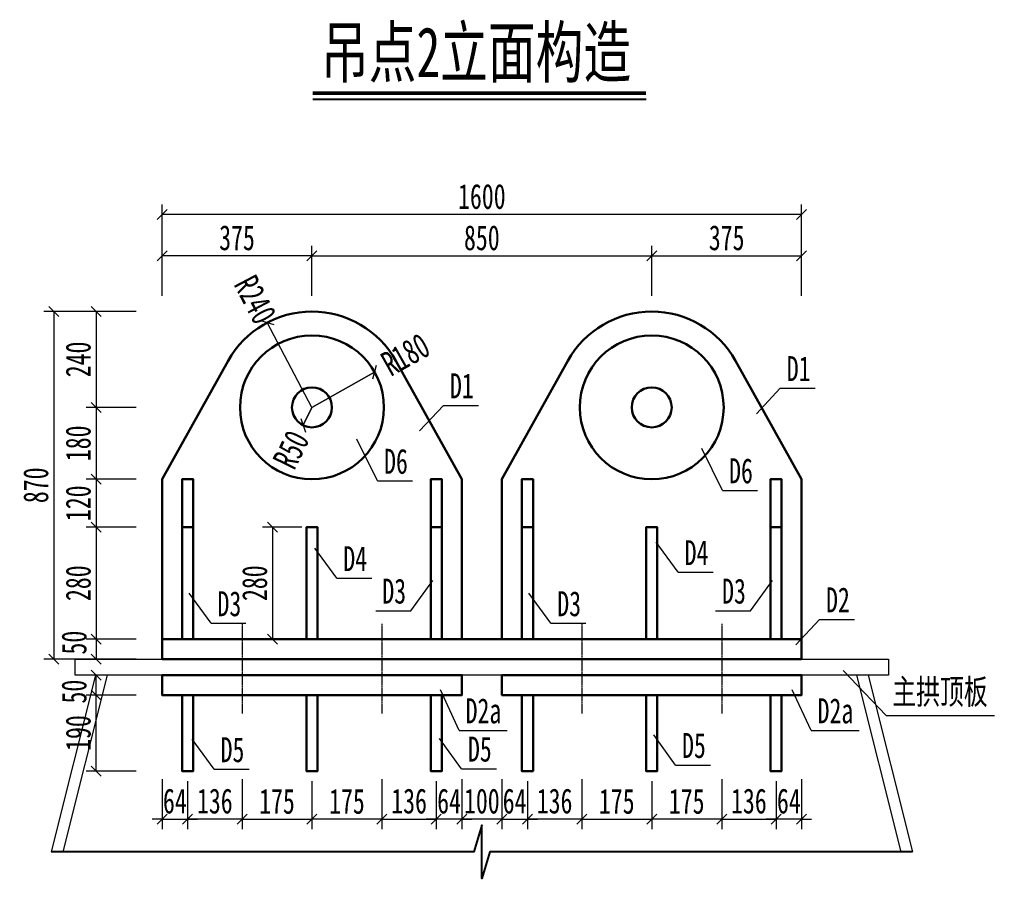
# Model space of a CAD drawing. Header units: millimetres. Extents: x -19886 to -4477, y -42737 to -16565.
# Drawn here: x -12925 to -10485, y -35330 to -33181 of the extents above; entities that cross this region are included whole.
import ezdxf
from ezdxf.enums import TextEntityAlignment as Align

# ---------------------------------------------------------------- set-up
doc = ezdxf.new("R2010")
doc.units = ezdxf.units.MM
doc.linetypes.add('CENTER2', pattern=[28.575, 19.05, -3.175, 3.175, -3.175])
doc.layers.get('Defpoints').update_dxf_attribs({"color": 8})
for name, color, linetype, lineweight in [('中心线', 2, 'CENTER2', 15), ('文字', 7, 'Continuous', 15), ('标注线及字体', 2, 'Continuous', 15), ('桥 构造粗实', 1, 'Continuous', 30), ('横隔板', 6, 'CENTER2', 18), ('细实线', 4, 'Continuous', 15)]:
    doc.layers.add(name, color=color, linetype=linetype, lineweight=lineweight)
doc.styles.add('111', font='', dxfattribs={"width": 0.7})
doc.styles.add('BM_Dim', font='', dxfattribs={"width": 0.85})
doc.styles.get('111').set_extended_font_data('仿宋_GB2312')
doc.styles.get('BM_Dim').set_extended_font_data('仿宋_GB2312')
doc.dimstyles.new('200', dxfattribs={"dimscale": 0, "dimtxt": 2.5, "dimasz": 1, "dimexe": 1, "dimexo": 1, "dimgap": 0.6, "dimtad": 1, "dimdec": 0, "dimdsep": 46, "dimtxsty": '111', "dimblk": 'OBLIQUE', "dimcen": 0, "dimclrd": 4, "dimclre": 4, "dimclrt": 4, "dimadec": 1, "dimazin": 2, "dimtfac": 1, "dimtdec": 0, "dimtix": 1, "dimtmove": 2, "dimatfit": 3, "dimfxl": 4, "dimfxlon": 1, "dimtolj": 1, "dimlwd": -1, "dimlwe": -1, "dimarcsym": 0})

# ---------------------------------------------------------------- blocks, each defined once
blk = doc.blocks.new('_Oblique')
at = {"color": 0, "linetype": 'ByBlock', "lineweight": -2}
blk.add_line((-0.5, -0.5), (0.5, 0.5), dxfattribs=at)
blk = doc.blocks.new('*D106')
at = {"layer": 'Defpoints', "color": 0}
for p in [(-12206.9, -34451.5), (-12732.6, -34731.5), (-12567.9, -34731.5)]:
    blk.add_point(p, dxfattribs=at)
at = {"layer": '细实线', "color": 4}
for p, q in [((-12632.6, -34451.5), (-12757.6, -34451.5)), ((-12732.6, -34451.5), (-12732.6, -34731.5)), ((-12632.6, -34731.5), (-12757.6, -34731.5))]:
    blk.add_line(p, q, dxfattribs=at)
at = {"layer": '细实线', "color": 4, "xscale": 25, "yscale": 25, "zscale": 25}
for p, rotation in [((-12732.6, -34451.5), 90), ((-12732.6, -34731.5), 270)]:
    blk.add_blockref('_Oblique', p, dxfattribs=dict(at, rotation=rotation))
at = {"layer": '细实线', "color": 4, "insert": (-12777.4, -34591.5), "char_height": 62.5, "attachment_point": 5, "rotation": 90, "style": '111'}
blk.add_mtext('\\A1;280', dxfattribs=at)
blk = doc.blocks.new('*D107')
at = {"layer": 'Defpoints', "color": 0}
for p in [(-12567.9, -34331.5), (-12732.6, -34451.5), (-12206.9, -34451.5)]:
    blk.add_point(p, dxfattribs=at)
at = {"layer": '细实线', "color": 4}
for p, q in [((-12632.6, -34331.5), (-12757.6, -34331.5)), ((-12732.6, -34331.5), (-12732.6, -34451.5)), ((-12632.6, -34451.5), (-12757.6, -34451.5))]:
    blk.add_line(p, q, dxfattribs=at)
at = {"layer": '细实线', "color": 4, "xscale": 25, "yscale": 25, "zscale": 25}
for p, rotation in [((-12732.6, -34331.5), 90), ((-12732.6, -34451.5), 270)]:
    blk.add_blockref('_Oblique', p, dxfattribs=dict(at, rotation=rotation))
at = {"layer": '细实线', "color": 4, "insert": (-12777.4, -34391.5), "char_height": 62.5, "attachment_point": 5, "rotation": 90, "style": '111'}
blk.add_mtext('\\A1;120', dxfattribs=at)
blk = doc.blocks.new('*D108')
at = {"layer": 'Defpoints', "color": 0}
for p in [(-12192.9, -34451.5), (-12291.3, -34731.5), (-12192.5, -34731.5)]:
    blk.add_point(p, dxfattribs=at)
at = {"layer": '细实线', "color": 4}
for p, q in [((-12217.9, -34451.5), (-12316.3, -34451.5)), ((-12291.3, -34451.5), (-12291.3, -34731.5)), ((-12217.5, -34731.5), (-12316.3, -34731.5))]:
    blk.add_line(p, q, dxfattribs=at)
at = {"layer": '细实线', "color": 4, "xscale": 25, "yscale": 25, "zscale": 25}
for p, rotation in [((-12291.3, -34451.5), 90), ((-12291.3, -34731.5), 270)]:
    blk.add_blockref('_Oblique', p, dxfattribs=dict(at, rotation=rotation))
at = {"layer": '细实线', "color": 4, "insert": (-12336, -34591.5), "char_height": 62.5, "attachment_point": 5, "rotation": 90, "style": '111'}
blk.add_mtext('\\A1;280', dxfattribs=at)
blk = doc.blocks.new('*D109')
at = {"layer": 'Defpoints', "color": 0}
for p in [(-12192.9, -34151.5), (-12732.6, -34331.5), (-12567.9, -34331.5)]:
    blk.add_point(p, dxfattribs=at)
at = {"layer": '细实线', "color": 4}
for p, q in [((-12632.6, -34151.5), (-12757.6, -34151.5)), ((-12732.6, -34151.5), (-12732.6, -34331.5)), ((-12632.6, -34331.5), (-12757.6, -34331.5))]:
    blk.add_line(p, q, dxfattribs=at)
at = {"layer": '细实线', "color": 4, "xscale": 25, "yscale": 25, "zscale": 25}
for p, rotation in [((-12732.6, -34151.5), 90), ((-12732.6, -34331.5), 270)]:
    blk.add_blockref('_Oblique', p, dxfattribs=dict(at, rotation=rotation))
at = {"layer": '细实线', "color": 4, "insert": (-12777.4, -34241.5), "char_height": 62.5, "attachment_point": 5, "rotation": 90, "style": '111'}
blk.add_mtext('\\A1;180', dxfattribs=at)
blk = doc.blocks.new('*D110')
at = {"layer": 'Defpoints', "color": 0}
for p in [(-12192.9, -33911.5), (-12732.6, -34151.5), (-12192.9, -34151.5)]:
    blk.add_point(p, dxfattribs=at)
at = {"layer": '细实线', "color": 4}
for p, q in [((-12632.6, -33911.5), (-12757.6, -33911.5)), ((-12732.6, -33911.5), (-12732.6, -34151.5)), ((-12632.6, -34151.5), (-12757.6, -34151.5))]:
    blk.add_line(p, q, dxfattribs=at)
at = {"layer": '细实线', "color": 4, "xscale": 25, "yscale": 25, "zscale": 25}
for p, rotation in [((-12732.6, -33911.5), 90), ((-12732.6, -34151.5), 270)]:
    blk.add_blockref('_Oblique', p, dxfattribs=dict(at, rotation=rotation))
at = {"layer": '细实线', "color": 4, "insert": (-12777.4, -34031.5), "char_height": 62.5, "attachment_point": 5, "rotation": 90, "style": '111'}
blk.add_mtext('\\A1;240', dxfattribs=at)
blk = doc.blocks.new('*D111')
at = {"layer": 'Defpoints', "color": 0}
for p in [(-12192.9, -33911.5), (-12838.8, -34781.5), (-12567.9, -34781.5)]:
    blk.add_point(p, dxfattribs=at)
at = {"layer": '细实线', "color": 4}
for p, q in [((-12738.8, -33911.5), (-12863.8, -33911.5)), ((-12838.8, -33911.5), (-12838.8, -34781.5)), ((-12738.8, -34781.5), (-12863.8, -34781.5))]:
    blk.add_line(p, q, dxfattribs=at)
at = {"layer": '细实线', "color": 4, "xscale": 25, "yscale": 25, "zscale": 25}
for p, rotation in [((-12838.8, -33911.5), 90), ((-12838.8, -34781.5), 270)]:
    blk.add_blockref('_Oblique', p, dxfattribs=dict(at, rotation=rotation))
at = {"layer": '细实线', "color": 4, "insert": (-12883.5, -34346.5), "char_height": 62.5, "attachment_point": 5, "rotation": 90, "style": '111'}
blk.add_mtext('\\A1;870', dxfattribs=at)
blk = doc.blocks.new('*D112')
at = {"layer": 'Defpoints', "color": 0}
for p in [(-12567.9, -34871.5), (-12503.9, -35061.5), (-12503.9, -35181.7)]:
    blk.add_point(p, dxfattribs=at)
at = {"layer": '细实线', "color": 4}
for p, q in [((-12567.9, -35081.7), (-12567.9, -35206.7)), ((-12503.9, -35086.5), (-12503.9, -35206.7)), ((-12567.9, -35181.7), (-12592.9, -35181.7)), ((-12567.9, -35181.7), (-12503.9, -35181.7)), ((-12503.9, -35181.7), (-12478.9, -35181.7))]:
    blk.add_line(p, q, dxfattribs=at)
at = {"layer": '细实线', "color": 4, "xscale": 25, "yscale": 25, "zscale": 25}
blk.add_blockref('_Oblique', (-12567.9, -35181.7), dxfattribs=at)
at = {"layer": '细实线', "color": 4, "xscale": 25, "yscale": 25, "zscale": 25, "rotation": 180}
blk.add_blockref('_Oblique', (-12503.9, -35181.7), dxfattribs=at)
at = {"layer": '细实线', "color": 4, "insert": (-12535.9, -35137), "char_height": 62.5, "attachment_point": 5, "style": '111'}
blk.add_mtext('\\A1;64', dxfattribs=at)
blk = doc.blocks.new('*D113')
at = {"layer": 'Defpoints', "color": 0}
for p in [(-12367.9, -34871.5), (-12503.9, -35061.5), (-12503.9, -35181.7)]:
    blk.add_point(p, dxfattribs=at)
at = {"layer": '细实线', "color": 4}
for p, q in [((-12503.9, -35086.5), (-12503.9, -35206.7)), ((-12367.9, -35081.7), (-12367.9, -35206.7)), ((-12367.9, -35181.7), (-12503.9, -35181.7))]:
    blk.add_line(p, q, dxfattribs=at)
at = {"layer": '细实线', "color": 4, "xscale": 25, "yscale": 25, "zscale": 25, "rotation": 180}
blk.add_blockref('_Oblique', (-12503.9, -35181.7), dxfattribs=at)
at = {"layer": '细实线', "color": 4, "xscale": 25, "yscale": 25, "zscale": 25}
blk.add_blockref('_Oblique', (-12367.9, -35181.7), dxfattribs=at)
at = {"layer": '细实线', "color": 4, "insert": (-12435.9, -35137), "char_height": 62.5, "attachment_point": 5, "style": '111'}
blk.add_mtext('\\A1;136', dxfattribs=at)
blk = doc.blocks.new('*D114')
at = {"layer": 'Defpoints', "color": 0}
for p in [(-12367.9, -34871.5), (-12192.9, -35061.5), (-12192.9, -35181.7)]:
    blk.add_point(p, dxfattribs=at)
at = {"layer": '细实线', "color": 4}
for p, q in [((-12367.9, -35081.7), (-12367.9, -35206.7)), ((-12192.9, -35086.5), (-12192.9, -35206.7)), ((-12367.9, -35181.7), (-12192.9, -35181.7))]:
    blk.add_line(p, q, dxfattribs=at)
at = {"layer": '细实线', "color": 4, "xscale": 25, "yscale": 25, "zscale": 25, "rotation": 180}
blk.add_blockref('_Oblique', (-12367.9, -35181.7), dxfattribs=at)
at = {"layer": '细实线', "color": 4, "xscale": 25, "yscale": 25, "zscale": 25}
blk.add_blockref('_Oblique', (-12192.9, -35181.7), dxfattribs=at)
at = {"layer": '细实线', "color": 4, "insert": (-12280.4, -35137.7), "char_height": 62.5, "attachment_point": 5, "style": '111'}
blk.add_mtext('\\A1;175', dxfattribs=at)
blk = doc.blocks.new('*D115')
at = {"layer": 'Defpoints', "color": 0}
for p in [(-12017.9, -34871.5), (-12192.9, -35061.5), (-12192.9, -35181.7)]:
    blk.add_point(p, dxfattribs=at)
at = {"layer": '细实线', "color": 4}
for p, q in [((-12192.9, -35086.5), (-12192.9, -35206.7)), ((-12017.9, -35081.7), (-12017.9, -35206.7)), ((-12017.9, -35181.7), (-12192.9, -35181.7))]:
    blk.add_line(p, q, dxfattribs=at)
at = {"layer": '细实线', "color": 4, "xscale": 25, "yscale": 25, "zscale": 25, "rotation": 180}
blk.add_blockref('_Oblique', (-12192.9, -35181.7), dxfattribs=at)
at = {"layer": '细实线', "color": 4, "xscale": 25, "yscale": 25, "zscale": 25}
blk.add_blockref('_Oblique', (-12017.9, -35181.7), dxfattribs=at)
at = {"layer": '细实线', "color": 4, "insert": (-12105.4, -35137.7), "char_height": 62.5, "attachment_point": 5, "style": '111'}
blk.add_mtext('\\A1;175', dxfattribs=at)
blk = doc.blocks.new('*D116')
at = {"layer": 'Defpoints', "color": 0}
for p in [(-12017.9, -34871.5), (-11881.9, -35061.5), (-11881.9, -35181.7)]:
    blk.add_point(p, dxfattribs=at)
at = {"layer": '细实线', "color": 4}
for p, q in [((-12017.9, -35081.7), (-12017.9, -35206.7)), ((-11881.9, -35086.5), (-11881.9, -35206.7)), ((-12017.9, -35181.7), (-11881.9, -35181.7))]:
    blk.add_line(p, q, dxfattribs=at)
at = {"layer": '细实线', "color": 4, "xscale": 25, "yscale": 25, "zscale": 25, "rotation": 180}
blk.add_blockref('_Oblique', (-12017.9, -35181.7), dxfattribs=at)
at = {"layer": '细实线', "color": 4, "xscale": 25, "yscale": 25, "zscale": 25}
blk.add_blockref('_Oblique', (-11881.9, -35181.7), dxfattribs=at)
at = {"layer": '细实线', "color": 4, "insert": (-11949.9, -35137), "char_height": 62.5, "attachment_point": 5, "style": '111'}
blk.add_mtext('\\A1;136', dxfattribs=at)
blk = doc.blocks.new('*D117')
at = {"layer": 'Defpoints', "color": 0}
for p in [(-12567.9, -33772.1), (-12192.9, -34151.5), (-12567.9, -34331.5)]:
    blk.add_point(p, dxfattribs=at)
at = {"layer": '细实线', "color": 4}
for p, q in [((-12567.9, -33872.1), (-12567.9, -33747.1)), ((-12192.9, -33872.1), (-12192.9, -33747.1)), ((-12192.9, -33772.1), (-12567.9, -33772.1))]:
    blk.add_line(p, q, dxfattribs=at)
at = {"layer": '细实线', "color": 4, "xscale": 25, "yscale": 25, "zscale": 25, "rotation": 180}
blk.add_blockref('_Oblique', (-12567.9, -33772.1), dxfattribs=at)
at = {"layer": '细实线', "color": 4, "xscale": 25, "yscale": 25, "zscale": 25}
blk.add_blockref('_Oblique', (-12192.9, -33772.1), dxfattribs=at)
at = {"layer": '细实线', "color": 4, "insert": (-12380.4, -33727.4), "char_height": 62.5, "attachment_point": 5, "style": '111'}
blk.add_mtext('\\A1;375', dxfattribs=at)
blk = doc.blocks.new('*D118')
at = {"layer": 'Defpoints', "color": 0}
for p in [(-12567.9, -33668.8), (-12567.9, -34331.5), (-10967.9, -34331.5)]:
    blk.add_point(p, dxfattribs=at)
at = {"layer": '细实线', "color": 4}
for p, q in [((-12567.9, -33768.8), (-12567.9, -33643.8)), ((-10967.9, -33768.8), (-10967.9, -33643.8)), ((-10967.9, -33668.8), (-12567.9, -33668.8))]:
    blk.add_line(p, q, dxfattribs=at)
at = {"layer": '细实线', "color": 4, "xscale": 25, "yscale": 25, "zscale": 25, "rotation": 180}
blk.add_blockref('_Oblique', (-12567.9, -33668.8), dxfattribs=at)
at = {"layer": '细实线', "color": 4, "xscale": 25, "yscale": 25, "zscale": 25}
blk.add_blockref('_Oblique', (-10967.9, -33668.8), dxfattribs=at)
at = {"layer": '细实线', "color": 4, "insert": (-11767.9, -33624.1), "char_height": 62.5, "attachment_point": 5, "style": '111'}
blk.add_mtext('\\A1;1600', dxfattribs=at)
blk = doc.blocks.new('*D119')
at = {"layer": 'Defpoints', "color": 0}
for p in [(-11342.9, -33772.1), (-12192.9, -34151.5), (-11342.9, -34151.5)]:
    blk.add_point(p, dxfattribs=at)
at = {"layer": '细实线', "color": 4}
for p, q in [((-12192.9, -33872.1), (-12192.9, -33747.1)), ((-11342.9, -33872.1), (-11342.9, -33747.1)), ((-12192.9, -33772.1), (-11342.9, -33772.1))]:
    blk.add_line(p, q, dxfattribs=at)
at = {"layer": '细实线', "color": 4, "xscale": 25, "yscale": 25, "zscale": 25, "rotation": 180}
blk.add_blockref('_Oblique', (-12192.9, -33772.1), dxfattribs=at)
at = {"layer": '细实线', "color": 4, "xscale": 25, "yscale": 25, "zscale": 25}
blk.add_blockref('_Oblique', (-11342.9, -33772.1), dxfattribs=at)
at = {"layer": '细实线', "color": 4, "insert": (-11767.9, -33727.4), "char_height": 62.5, "attachment_point": 5, "style": '111'}
blk.add_mtext('\\A1;850', dxfattribs=at)
blk = doc.blocks.new('*D120')
at = {"layer": 'Defpoints', "color": 0}
for p in [(-10967.9, -33772.1), (-11342.9, -34151.5), (-10967.9, -34331.5)]:
    blk.add_point(p, dxfattribs=at)
at = {"layer": '细实线', "color": 4}
for p, q in [((-11342.9, -33872.1), (-11342.9, -33747.1)), ((-10967.9, -33872.1), (-10967.9, -33747.1)), ((-11342.9, -33772.1), (-10967.9, -33772.1))]:
    blk.add_line(p, q, dxfattribs=at)
at = {"layer": '细实线', "color": 4, "xscale": 25, "yscale": 25, "zscale": 25, "rotation": 180}
blk.add_blockref('_Oblique', (-11342.9, -33772.1), dxfattribs=at)
at = {"layer": '细实线', "color": 4, "xscale": 25, "yscale": 25, "zscale": 25}
blk.add_blockref('_Oblique', (-10967.9, -33772.1), dxfattribs=at)
at = {"layer": '细实线', "color": 4, "insert": (-11155.4, -33727.4), "char_height": 62.5, "attachment_point": 5, "style": '111'}
blk.add_mtext('\\A1;375', dxfattribs=at)
blk = doc.blocks.new('*D121')
at = {"layer": 'Defpoints', "color": 0}
for p in [(-12304.8, -33939.2), (-12192.9, -34151.5)]:
    blk.add_point(p, dxfattribs=at)
at = {"layer": '细实线', "color": 4}
for p in [(-12304.8, -33939.2), (-12192.9, -34151.5)]:
    blk.add_line(p, (-12304.8, -33939.2), dxfattribs=at)
at = {"layer": '细实线', "color": 4, "xscale": 25, "yscale": 25, "zscale": 25, "rotation": 297.7740378176589}
blk.add_blockref('_Oblique', (-12304.8, -33939.2), dxfattribs=at)
at = {"layer": '细实线', "color": 4, "insert": (-12334.9, -33882), "char_height": 62.5, "attachment_point": 5, "rotation": 297.774, "style": '111'}
blk.add_mtext('\\A1;R240', dxfattribs=at)
blk = doc.blocks.new('*D122')
at = {"layer": 'Defpoints', "color": 0}
for p in [(-12036.2, -34063.1), (-12192.9, -34151.5)]:
    blk.add_point(p, dxfattribs=at)
at = {"layer": '细实线', "color": 4}
for p, q in [((-12036.2, -34063.1), (-12192.9, -34151.5)), ((-12192.9, -34151.5), (-12036.2, -34063.1))]:
    blk.add_line(p, q, dxfattribs=at)
at = {"layer": '细实线', "color": 4, "xscale": 25, "yscale": 25, "zscale": 25, "rotation": 29.43406676052644}
blk.add_blockref('_Oblique', (-12036.2, -34063.1), dxfattribs=at)
at = {"layer": '细实线', "color": 4, "insert": (-11958.9, -34019.5), "char_height": 62.5, "attachment_point": 5, "rotation": 29.4341, "style": '111'}
blk.add_mtext('\\A1;R180', dxfattribs=at)
blk = doc.blocks.new('*D123')
at = {"layer": 'Defpoints', "color": 0}
for p in [(-12192.9, -34151.5), (-12215, -34196.4)]:
    blk.add_point(p, dxfattribs=at)
at = {"layer": '细实线', "color": 4}
for p, q in [((-12215, -34196.4), (-12192.9, -34151.5)), ((-12192.9, -34151.5), (-12215, -34196.4))]:
    blk.add_line(p, q, dxfattribs=at)
at = {"layer": '细实线', "color": 4, "xscale": 25, "yscale": 25, "zscale": 25, "rotation": 243.7992703384215}
blk.add_blockref('_Oblique', (-12215, -34196.4), dxfattribs=at)
at = {"layer": '细实线', "color": 4, "insert": (-12245, -34257.4), "char_height": 62.5, "attachment_point": 5, "rotation": 63.7993, "style": '111'}
blk.add_mtext('\\A1;R50', dxfattribs=at)
blk = doc.blocks.new('*D124')
at = {"layer": 'Defpoints', "color": 0}
for p in [(-12567.9, -34731.5), (-12732.6, -34781.5), (-12567.9, -34781.5)]:
    blk.add_point(p, dxfattribs=at)
at = {"layer": '细实线', "color": 4}
for p, q in [((-12632.6, -34731.5), (-12757.6, -34731.5)), ((-12732.6, -34731.5), (-12732.6, -34781.5)), ((-12632.6, -34781.5), (-12757.6, -34781.5))]:
    blk.add_line(p, q, dxfattribs=at)
at = {"layer": '细实线', "color": 4, "xscale": 25, "yscale": 25, "zscale": 25}
for p, rotation in [((-12732.6, -34731.5), 90), ((-12732.6, -34781.5), 270)]:
    blk.add_blockref('_Oblique', p, dxfattribs=dict(at, rotation=rotation))
at = {"layer": '细实线', "color": 4, "insert": (-12787.8, -34740.2), "char_height": 62.5, "attachment_point": 5, "rotation": 90, "style": '111'}
blk.add_mtext('\\A1;50', dxfattribs=at)
blk = doc.blocks.new('*D126')
at = {"layer": 'Defpoints', "color": 0}
for p in [(-12732.6, -34871.5), (-12567.9, -34871.5), (-12489.9, -35061.5)]:
    blk.add_point(p, dxfattribs=at)
at = {"layer": '细实线', "color": 4}
for p, q in [((-12632.6, -34871.5), (-12757.6, -34871.5)), ((-12732.6, -35061.5), (-12732.6, -34871.5)), ((-12632.6, -35061.5), (-12757.6, -35061.5))]:
    blk.add_line(p, q, dxfattribs=at)
at = {"layer": '细实线', "color": 4, "xscale": 25, "yscale": 25, "zscale": 25}
for p, rotation in [((-12732.6, -34871.5), 90), ((-12732.6, -35061.5), 270)]:
    blk.add_blockref('_Oblique', p, dxfattribs=dict(at, rotation=rotation))
at = {"layer": '细实线', "color": 4, "insert": (-12777.4, -34966.5), "char_height": 62.5, "attachment_point": 5, "rotation": 90, "style": '111'}
blk.add_mtext('\\A1;190', dxfattribs=at)
blk = doc.blocks.new('*D127')
at = {"layer": 'Defpoints', "color": 0}
for p in [(-12732.6, -34821.5), (-12567.9, -34821.5), (-12567.9, -34871.5)]:
    blk.add_point(p, dxfattribs=at)
at = {"layer": '细实线', "color": 4}
for p, q in [((-12632.6, -34821.5), (-12757.6, -34821.5)), ((-12732.6, -34871.5), (-12732.6, -34821.5)), ((-12632.6, -34871.5), (-12757.6, -34871.5))]:
    blk.add_line(p, q, dxfattribs=at)
at = {"layer": '细实线', "color": 4, "xscale": 25, "yscale": 25, "zscale": 25}
for p, rotation in [((-12732.6, -34821.5), 90), ((-12732.6, -34871.5), 270)]:
    blk.add_blockref('_Oblique', p, dxfattribs=dict(at, rotation=rotation))
at = {"layer": '细实线', "color": 4, "insert": (-12787.8, -34862.8), "char_height": 62.5, "attachment_point": 5, "rotation": 90, "style": '111'}
blk.add_mtext('\\A1;50', dxfattribs=at)
blk = doc.blocks.new('*D128')
at = {"layer": 'Defpoints', "color": 0}
for p in [(-11817.9, -34871.5), (-11881.9, -35061.5), (-11881.9, -35181.7)]:
    blk.add_point(p, dxfattribs=at)
at = {"layer": '细实线', "color": 4}
for p, q in [((-11881.9, -35086.5), (-11881.9, -35206.7)), ((-11817.9, -35081.7), (-11817.9, -35206.7)), ((-11881.9, -35181.7), (-11906.9, -35181.7)), ((-11817.9, -35181.7), (-11881.9, -35181.7)), ((-11817.9, -35181.7), (-11792.9, -35181.7))]:
    blk.add_line(p, q, dxfattribs=at)
at = {"layer": '细实线', "color": 4, "xscale": 25, "yscale": 25, "zscale": 25}
blk.add_blockref('_Oblique', (-11881.9, -35181.7), dxfattribs=at)
at = {"layer": '细实线', "color": 4, "xscale": 25, "yscale": 25, "zscale": 25, "rotation": 180}
blk.add_blockref('_Oblique', (-11817.9, -35181.7), dxfattribs=at)
at = {"layer": '细实线', "color": 4, "insert": (-11849.9, -35137), "char_height": 62.5, "attachment_point": 5, "style": '111'}
blk.add_mtext('\\A1;64', dxfattribs=at)
blk = doc.blocks.new('*D129')
at = {"layer": 'Defpoints', "color": 0}
for p in [(-11817.9, -34871.5), (-11717.9, -34871.5), (-11817.9, -35181.7)]:
    blk.add_point(p, dxfattribs=at)
at = {"layer": '细实线', "color": 4}
for p, q in [((-11817.9, -35081.7), (-11817.9, -35206.7)), ((-11717.9, -35081.7), (-11717.9, -35206.7)), ((-11817.9, -35181.7), (-11842.9, -35181.7)), ((-11717.9, -35181.7), (-11817.9, -35181.7)), ((-11717.9, -35181.7), (-11692.9, -35181.7))]:
    blk.add_line(p, q, dxfattribs=at)
at = {"layer": '细实线', "color": 4, "xscale": 25, "yscale": 25, "zscale": 25}
blk.add_blockref('_Oblique', (-11817.9, -35181.7), dxfattribs=at)
at = {"layer": '细实线', "color": 4, "xscale": 25, "yscale": 25, "zscale": 25, "rotation": 180}
blk.add_blockref('_Oblique', (-11717.9, -35181.7), dxfattribs=at)
at = {"layer": '细实线', "color": 4, "insert": (-11767.9, -35137), "char_height": 62.5, "attachment_point": 5, "style": '111'}
blk.add_mtext('\\A1;100', dxfattribs=at)
blk = doc.blocks.new('*D130')
at = {"layer": 'Defpoints', "color": 0}
for p in [(-10967.9, -34871.5), (-11031.9, -35061.5), (-11031.9, -35181.7)]:
    blk.add_point(p, dxfattribs=at)
at = {"layer": '细实线', "color": 4}
for p, q in [((-11031.9, -35086.5), (-11031.9, -35206.7)), ((-10967.9, -35081.7), (-10967.9, -35206.7)), ((-11031.9, -35181.7), (-11056.9, -35181.7)), ((-10967.9, -35181.7), (-11031.9, -35181.7)), ((-10967.9, -35181.7), (-10942.9, -35181.7))]:
    blk.add_line(p, q, dxfattribs=at)
at = {"layer": '细实线', "color": 4, "xscale": 25, "yscale": 25, "zscale": 25}
blk.add_blockref('_Oblique', (-11031.9, -35181.7), dxfattribs=at)
at = {"layer": '细实线', "color": 4, "xscale": 25, "yscale": 25, "zscale": 25, "rotation": 180}
blk.add_blockref('_Oblique', (-10967.9, -35181.7), dxfattribs=at)
at = {"layer": '细实线', "color": 4, "insert": (-10999.9, -35137), "char_height": 62.5, "attachment_point": 5, "style": '111'}
blk.add_mtext('\\A1;64', dxfattribs=at)
blk = doc.blocks.new('*D131')
at = {"layer": 'Defpoints', "color": 0}
for p in [(-11167.9, -34871.5), (-11031.9, -35061.5), (-11031.9, -35181.7)]:
    blk.add_point(p, dxfattribs=at)
at = {"layer": '细实线', "color": 4}
for p, q in [((-11167.9, -35081.7), (-11167.9, -35206.7)), ((-11031.9, -35086.5), (-11031.9, -35206.7)), ((-11167.9, -35181.7), (-11031.9, -35181.7))]:
    blk.add_line(p, q, dxfattribs=at)
at = {"layer": '细实线', "color": 4, "xscale": 25, "yscale": 25, "zscale": 25, "rotation": 180}
blk.add_blockref('_Oblique', (-11167.9, -35181.7), dxfattribs=at)
at = {"layer": '细实线', "color": 4, "xscale": 25, "yscale": 25, "zscale": 25}
blk.add_blockref('_Oblique', (-11031.9, -35181.7), dxfattribs=at)
at = {"layer": '细实线', "color": 4, "insert": (-11099.9, -35137), "char_height": 62.5, "attachment_point": 5, "style": '111'}
blk.add_mtext('\\A1;136', dxfattribs=at)
blk = doc.blocks.new('*D132')
at = {"layer": 'Defpoints', "color": 0}
for p in [(-11167.9, -34871.5), (-11342.9, -35061.5), (-11342.9, -35181.7)]:
    blk.add_point(p, dxfattribs=at)
at = {"layer": '细实线', "color": 4}
for p, q in [((-11342.9, -35086.5), (-11342.9, -35206.7)), ((-11167.9, -35081.7), (-11167.9, -35206.7)), ((-11167.9, -35181.7), (-11342.9, -35181.7))]:
    blk.add_line(p, q, dxfattribs=at)
at = {"layer": '细实线', "color": 4, "xscale": 25, "yscale": 25, "zscale": 25, "rotation": 180}
blk.add_blockref('_Oblique', (-11342.9, -35181.7), dxfattribs=at)
at = {"layer": '细实线', "color": 4, "xscale": 25, "yscale": 25, "zscale": 25}
blk.add_blockref('_Oblique', (-11167.9, -35181.7), dxfattribs=at)
at = {"layer": '细实线', "color": 4, "insert": (-11255.4, -35137.7), "char_height": 62.5, "attachment_point": 5, "style": '111'}
blk.add_mtext('\\A1;175', dxfattribs=at)
blk = doc.blocks.new('*D133')
at = {"layer": 'Defpoints', "color": 0}
for p in [(-11517.9, -34871.5), (-11342.9, -35061.5), (-11342.9, -35181.7)]:
    blk.add_point(p, dxfattribs=at)
at = {"layer": '细实线', "color": 4}
for p, q in [((-11517.9, -35081.7), (-11517.9, -35206.7)), ((-11342.9, -35086.5), (-11342.9, -35206.7)), ((-11517.9, -35181.7), (-11342.9, -35181.7))]:
    blk.add_line(p, q, dxfattribs=at)
at = {"layer": '细实线', "color": 4, "xscale": 25, "yscale": 25, "zscale": 25, "rotation": 180}
blk.add_blockref('_Oblique', (-11517.9, -35181.7), dxfattribs=at)
at = {"layer": '细实线', "color": 4, "xscale": 25, "yscale": 25, "zscale": 25}
blk.add_blockref('_Oblique', (-11342.9, -35181.7), dxfattribs=at)
at = {"layer": '细实线', "color": 4, "insert": (-11430.4, -35137.7), "char_height": 62.5, "attachment_point": 5, "style": '111'}
blk.add_mtext('\\A1;175', dxfattribs=at)
blk = doc.blocks.new('*D134')
at = {"layer": 'Defpoints', "color": 0}
for p in [(-11517.9, -34871.5), (-11653.9, -35061.5), (-11653.9, -35181.7)]:
    blk.add_point(p, dxfattribs=at)
at = {"layer": '细实线', "color": 4}
for p, q in [((-11653.9, -35086.5), (-11653.9, -35206.7)), ((-11517.9, -35081.7), (-11517.9, -35206.7)), ((-11517.9, -35181.7), (-11653.9, -35181.7))]:
    blk.add_line(p, q, dxfattribs=at)
at = {"layer": '细实线', "color": 4, "xscale": 25, "yscale": 25, "zscale": 25, "rotation": 180}
blk.add_blockref('_Oblique', (-11653.9, -35181.7), dxfattribs=at)
at = {"layer": '细实线', "color": 4, "xscale": 25, "yscale": 25, "zscale": 25}
blk.add_blockref('_Oblique', (-11517.9, -35181.7), dxfattribs=at)
at = {"layer": '细实线', "color": 4, "insert": (-11585.9, -35137), "char_height": 62.5, "attachment_point": 5, "style": '111'}
blk.add_mtext('\\A1;136', dxfattribs=at)
blk = doc.blocks.new('*D135')
at = {"layer": 'Defpoints', "color": 0}
for p in [(-11717.9, -34871.5), (-11653.9, -35061.5), (-11653.9, -35181.7)]:
    blk.add_point(p, dxfattribs=at)
at = {"layer": '细实线', "color": 4}
for p, q in [((-11717.9, -35081.7), (-11717.9, -35206.7)), ((-11653.9, -35086.5), (-11653.9, -35206.7)), ((-11717.9, -35181.7), (-11742.9, -35181.7)), ((-11717.9, -35181.7), (-11653.9, -35181.7)), ((-11653.9, -35181.7), (-11628.9, -35181.7))]:
    blk.add_line(p, q, dxfattribs=at)
at = {"layer": '细实线', "color": 4, "xscale": 25, "yscale": 25, "zscale": 25}
blk.add_blockref('_Oblique', (-11717.9, -35181.7), dxfattribs=at)
at = {"layer": '细实线', "color": 4, "xscale": 25, "yscale": 25, "zscale": 25, "rotation": 180}
blk.add_blockref('_Oblique', (-11653.9, -35181.7), dxfattribs=at)
at = {"layer": '细实线', "color": 4, "insert": (-11685.9, -35137), "char_height": 62.5, "attachment_point": 5, "style": '111'}
blk.add_mtext('\\A1;64', dxfattribs=at)

msp = doc.modelspace()

# ---------------------------------------------------------------- linework, layer by layer
at = {"color": 4}
msp.add_line((-12191.1, -33380.1), (-11357.2, -33380.1), dxfattribs=at)
at = {"color": 6, "const_width": 9}
msp.add_lwpolyline([(-12191.1, -33365.1), (-11357.2, -33365.1)], dxfattribs=at)
at = {"color": 8}
msp.add_lwpolyline([(-10690.9, -35263.8), (-11747.9, -35263.8), (-11767.9, -35330.5), (-11767.9, -35197.1), (-11787.9, -35263.8), (-11814.6, -35263.8), (-12845, -35263.8)], dxfattribs=at)
at = {"layer": '中心线', "ltscale": 0.2}
for p, q in [((-12367.9, -34693.4), (-12367.9, -34917.7)), ((-12017.9, -34693.4), (-12017.9, -34917.7)), ((-11517.9, -34693.4), (-11517.9, -34917.7)), ((-11167.9, -34693.4), (-11167.9, -34917.7))]:
    msp.add_line(p, q, dxfattribs=at)
at = {"layer": '桥 构造粗实'}
for p, q in [((-12489.9, -34451.5), (-12517.9, -34451.5)), ((-11895.9, -34451.5), (-11867.9, -34451.5)), ((-11667.9, -34451.5), (-11639.9, -34451.5)), ((-11045.9, -34451.5), (-11017.9, -34451.5))]:
    msp.add_line(p, q, dxfattribs=at)
for points in [[(-12567.9, -34731.5), (-12567.9, -34331.5), (-12402.6, -34034.7, -0.587624), (-11983.3, -34034.7), (-11817.9, -34331.5), (-11817.9, -34731.5)], [(-10967.9, -34731.5), (-10967.9, -34331.5), (-11133.3, -34034.7, 0.587624), (-11552.6, -34034.7), (-11717.9, -34331.5), (-11717.9, -34731.5)]]:
    msp.add_lwpolyline(points, format="xyb", dxfattribs=at)
for points in [[(-12489.9, -34731.5), (-12489.9, -34331.5), (-12517.9, -34331.5), (-12517.9, -34731.5)], [(-11867.9, -34731.5), (-11867.9, -34331.5), (-11895.9, -34331.5), (-11895.9, -34731.5)], [(-11667.9, -34731.5), (-11667.9, -34331.5), (-11639.9, -34331.5), (-11639.9, -34731.5)], [(-11045.9, -34731.5), (-11045.9, -34331.5), (-11017.9, -34331.5), (-11017.9, -34731.5)], [(-12178.9, -34731.5), (-12178.9, -34451.5), (-12206.9, -34451.5), (-12206.9, -34731.5)], [(-11356.9, -34731.5), (-11356.9, -34451.5), (-11328.9, -34451.5), (-11328.9, -34731.5)], [(-12489.9, -34871.5), (-12489.9, -35061.5), (-12517.9, -35061.5), (-12517.9, -34871.5)], [(-12178.9, -34871.5), (-12178.9, -35061.5), (-12206.9, -35061.5), (-12206.9, -34871.5)], [(-11867.9, -34871.5), (-11867.9, -35061.5), (-11895.9, -35061.5), (-11895.9, -34871.5)], [(-11667.9, -34871.5), (-11667.9, -35061.5), (-11639.9, -35061.5), (-11639.9, -34871.5)], [(-11356.9, -34871.5), (-11356.9, -35061.5), (-11328.9, -35061.5), (-11328.9, -34871.5)], [(-11045.9, -34871.5), (-11045.9, -35061.5), (-11017.9, -35061.5), (-11017.9, -34871.5)]]:
    msp.add_lwpolyline(points, dxfattribs=at)
for points in [[(-12567.9, -34731.5), (-10967.9, -34731.5), (-10967.9, -34781.5), (-12567.9, -34781.5)], [(-12567.9, -34821.5), (-11817.9, -34821.5), (-11817.9, -34871.5), (-12567.9, -34871.5)], [(-10967.9, -34821.5), (-11717.9, -34821.5), (-11717.9, -34871.5), (-10967.9, -34871.5)]]:
    msp.add_lwpolyline(points, close=True, dxfattribs=at)
for centre, radius in [((-12192.9, -34151.5), 180), ((-11342.9, -34151.5), 180), ((-12192.9, -34151.5), 50), ((-11342.9, -34151.5), 50)]:
    msp.add_circle(centre, radius, dxfattribs=at)
at = {"layer": '横隔板', "color": 8, "ltscale": 550}
for p, q in [((-12734.4, -34821.5), (-12845, -35263.8)), ((-12705.6, -34821.5), (-12816.1, -35263.8)), ((-10830.3, -34821.5), (-10719.7, -35263.8)), ((-10801.4, -34821.5), (-10690.9, -35263.8))]:
    msp.add_line(p, q, dxfattribs=at)
at = {"layer": '细实线'}
for p, q in [((-11021.2, -34103.5), (-11081, -34167.5)), ((-11021.2, -34103.5), (-10933.9, -34103.5)), ((-11863.8, -34146.5), (-11923.6, -34210.4)), ((-11863.8, -34146.5), (-11776.4, -34146.5)), ((-12028.6, -34335.6), (-12081, -34231)), ((-11165.5, -34359.2), (-11217.8, -34254.6)), ((-12028.6, -34335.6), (-11941.3, -34335.6)), ((-11165.5, -34359.2), (-11078.2, -34359.2)), ((-11276.8, -34564.2), (-11331.6, -34488.7)), ((-12130.7, -34579.1), (-12185.5, -34503.6)), ((-12130.7, -34579.1), (-12043.4, -34579.1)), ((-11945.7, -34660.3), (-11890.9, -34584.8)), ((-11276.8, -34564.2), (-11189.5, -34564.2)), ((-11095.7, -34660.3), (-11040.9, -34584.8)), ((-12445.4, -34691.8), (-12500.1, -34616.3)), ((-11595.4, -34691.8), (-11650.1, -34616.3)), ((-12033, -34660.3), (-11945.7, -34660.3)), ((-11183, -34660.3), (-11095.7, -34660.3)), ((-10923, -34682.2), (-10982.8, -34746.1)), ((-10923, -34682.2), (-10835.7, -34682.2)), ((-12445.4, -34691.8), (-12358.1, -34691.8)), ((-11595.4, -34691.8), (-11508.1, -34691.8)), ((-10756.2, -34922.3), (-10863.6, -34809.9)), ((-11824.9, -34959.9), (-11871.7, -34858.1)), ((-10944.4, -34959.9), (-10991.2, -34858.1)), ((-10756.2, -34922.3), (-10485.4, -34922.3)), ((-11824.9, -34959.9), (-11704.8, -34959.9)), ((-11283.2, -35046.6), (-11337.9, -34971.1)), ((-10944.4, -34959.9), (-10824.2, -34959.9)), ((-12437.6, -35057.1), (-12492.3, -34981.6)), ((-11818.8, -35055.7), (-11873.5, -34980.2)), ((-11283.2, -35046.6), (-11195.8, -35046.6)), ((-12437.6, -35057.1), (-12350.3, -35057.1)), ((-11818.8, -35055.7), (-11731.5, -35055.7))]:
    msp.add_line(p, q, dxfattribs=at)
at = {"layer": '细实线', "color": 8}
msp.add_lwpolyline([(-12785.6, -34821.5), (-12785.6, -34781.5), (-10750.3, -34781.5), (-10750.3, -34821.5)], close=True, dxfattribs=at)

# ---------------------------------------------------------------- texts
at = {"layer": '文字', "style": 'BM_Dim', "width": 0.7}
for s, p in [('D1', (-10975.3, -34104.5)), ('D1', (-11817.9, -34147.5)), ('D6', (-11982.7, -34336.5)), ('D6', (-11119.6, -34360.2)), ('D4', (-11230.9, -34565.1)), ('D4', (-12084.8, -34580.1)), ('D3', (-11987.1, -34661.3)), ('D3', (-11137.1, -34661.3)), ('D2', (-10877.1, -34683.2)), ('D3', (-12399.5, -34692.8)), ('D3', (-11549.5, -34692.8)), ('主拱顶板', (-10621.9, -34912.9)), ('D2a', (-11763.9, -34960.8)), ('D2a', (-10883.4, -34960.8)), ('D5', (-11772.9, -35056.7)), ('D5', (-11237.3, -35047.6)), ('D5', (-12391.7, -35058.1))]:
    msp.add_text(s, height=62.5, dxfattribs=at).set_placement(p, align=Align.BOTTOM_CENTER)
at = {"layer": '标注线及字体', "color": 0, "style": '111', "width": 0.7}
msp.add_text('吊点2立面构造', height=125, dxfattribs=at).set_placement((-11782.4, -33259.9), align=Align.MIDDLE)

# ---------------------------------------------------------------- dimensions: what is measured, and where the dimension line sits
at = {"layer": '细实线'}
for base, p1, p2, picture, middle in [((-12567.9, -33668.8), (-10967.9, -34331.5), (-12567.9, -34331.5), '*D118', (-11767.9, -33624.1)), ((-12567.9, -33772.1), (-12192.9, -34151.5), (-12567.9, -34331.5), '*D117', (-12380.4, -33727.4)), ((-12503.9, -35181.7), (-12567.9, -34871.5), (-12503.9, -35061.5), '*D112', (-12535.9, -35137)), ((-12192.9, -35181.7), (-12367.9, -34871.5), (-12192.9, -35061.5), '*D114', (-12280.4, -35137.7)), ((-11881.9, -35181.7), (-12017.9, -34871.5), (-11881.9, -35061.5), '*D116', (-11949.9, -35137))]:
    dim = msp.add_linear_dim(base=base, p1=p1, p2=p2, dimstyle='200', override={"dimscale": 25, "dimblk": 'Oblique'}, dxfattribs=at)
    dim.commit()
    dim.dimension.update_dxf_attribs({"geometry": picture, "text_midpoint": middle})
for base, p1, p2, angle, picture, middle in [((-11342.9, -33772.1), (-12192.9, -34151.5), (-11342.9, -34151.5), 180, '*D119', (-11767.9, -33727.4)), ((-10967.9, -33772.1), (-11342.9, -34151.5), (-10967.9, -34331.5), 180, '*D120', (-11155.4, -33727.4)), ((-12838.8, -34781.5), (-12192.9, -33911.5), (-12567.9, -34781.5), 90, '*D111', (-12883.5, -34346.5)), ((-12732.6, -34151.5), (-12192.9, -33911.5), (-12192.9, -34151.5), 90, '*D110', (-12777.4, -34031.5)), ((-12732.6, -34331.5), (-12192.9, -34151.5), (-12567.9, -34331.5), 90, '*D109', (-12777.4, -34241.5)), ((-12732.6, -34451.5), (-12567.9, -34331.5), (-12206.9, -34451.5), 90, '*D107', (-12777.4, -34391.5)), ((-12732.6, -34731.5), (-12206.9, -34451.5), (-12567.9, -34731.5), 90, '*D106', (-12777.4, -34591.5)), ((-12291.3, -34731.5), (-12192.9, -34451.5), (-12192.5, -34731.5), 90, '*D108', (-12336, -34591.5)), ((-12732.6, -34871.5), (-12489.9, -35061.5), (-12567.9, -34871.5), 270, '*D126', (-12777.4, -34966.5)), ((-12503.9, -35181.7), (-12367.9, -34871.5), (-12503.9, -35061.5), 180, '*D113', (-12435.9, -35137)), ((-12192.9, -35181.7), (-12017.9, -34871.5), (-12192.9, -35061.5), 180, '*D115', (-12105.4, -35137.7)), ((-11881.9, -35181.7), (-11817.9, -34871.5), (-11881.9, -35061.5), 180, '*D128', (-11849.9, -35137)), ((-11817.9, -35181.7), (-11717.9, -34871.5), (-11817.9, -34871.5), 180, '*D129', (-11767.9, -35137)), ((-11653.9, -35181.7), (-11717.9, -34871.5), (-11653.9, -35061.5), 0, '*D135', (-11685.9, -35137)), ((-11653.9, -35181.7), (-11517.9, -34871.5), (-11653.9, -35061.5), 180, '*D134', (-11585.9, -35137)), ((-11342.9, -35181.7), (-11517.9, -34871.5), (-11342.9, -35061.5), 0, '*D133', (-11430.4, -35137.7)), ((-11342.9, -35181.7), (-11167.9, -34871.5), (-11342.9, -35061.5), 180, '*D132', (-11255.4, -35137.7)), ((-11031.9, -35181.7), (-11167.9, -34871.5), (-11031.9, -35061.5), 0, '*D131', (-11099.9, -35137)), ((-11031.9, -35181.7), (-10967.9, -34871.5), (-11031.9, -35061.5), 180, '*D130', (-10999.9, -35137))]:
    dim = msp.add_linear_dim(base=base, p1=p1, p2=p2, angle=angle, dimstyle='200', override={"dimscale": 25, "dimblk": 'Oblique'}, dxfattribs=at)
    dim.commit()
    dim.dimension.update_dxf_attribs({"geometry": picture, "text_midpoint": middle})
for mpoint, picture, middle in [((-12304.8, -33939.2), '*D121', (-12334.9, -33882)), ((-12036.2, -34063.1), '*D122', (-11958.9, -34019.5)), ((-12215, -34196.4), '*D123', (-12245, -34257.4))]:
    dim = msp.add_radius_dim(center=(-12192.9, -34151.5), mpoint=mpoint, dimstyle='200', override={"dimscale": 25, "dimblk": 'Oblique'}, dxfattribs=at)
    dim.commit()
    dim.dimension.update_dxf_attribs({"geometry": picture, "text_midpoint": middle, "dimtype": 164})
for base, p1, p2, angle, picture, middle in [((-12732.6, -34781.5), (-12567.9, -34731.5), (-12567.9, -34781.5), 90, '*D124', (-12787.8, -34740.2)), ((-12732.6, -34821.5), (-12567.9, -34871.5), (-12567.9, -34821.5), 270, '*D127', (-12787.8, -34862.8))]:
    dim = msp.add_linear_dim(base=base, p1=p1, p2=p2, angle=angle, dimstyle='200', override={"dimscale": 25, "dimblk": 'Oblique'}, dxfattribs=at)
    dim.commit()
    dim.dimension.update_dxf_attribs({"geometry": picture, "text_midpoint": middle, "dimtype": 160})

doc.saveas('drawing.dxf')
